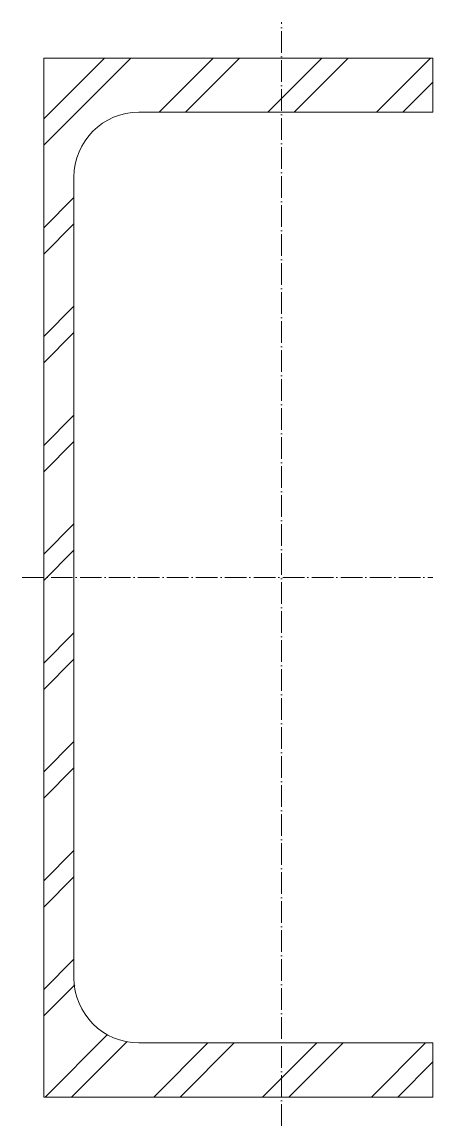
# Model space of a CAD drawing. Header units: metres. Extents: x -5 to 90, y -127 to 128.
import ezdxf

# ---------------------------------------------------------------- set-up
doc = ezdxf.new("R2010")
doc.units = ezdxf.units.M
doc.linetypes.add('MV_hartlijn_staal', pattern=[6.6, 5, -0.8, 0, -0.8])
doc.layers.add('A-DETL-GENF', color=92, linetype='Continuous', lineweight=18)

# ---------------------------------------------------------------- blocks, each defined once
blk = doc.blocks.new('28 Staalprofielen- UPE-2d - UPE240-4450838-00_0 Basismaterialen')
at = {"layer": 'A-DETL-GENF', "lineweight": 13}
h = blk.add_hatch(dxfattribs=at)
h.set_pattern_fill('FP_295', color=256, style=0, pattern_type=2)
h.set_pattern_definition([(225, (-3635.222, -2479.265), (12.57236, -12.57236), []), (225, (-3635.222, -2498.315), (12.57236, -12.57236), [])])
h.paths.add_polyline_path([(16.4, 120), (0, 120), (0, -120), (90, -120), (90, -107.5), (22, -107.5), (18.12, -106.99), (14.5, -105.49), (11.39, -103.11), (9.01, -100), (7.51, -96.38), (7, -92.5), (7, 92.5), (7.51, 96.38), (9.01, 100), (11.39, 103.11), (14.5, 105.49), (18.12, 106.99), (22, 107.5), (90, 107.5), (90, 120)])
at = {"layer": 'A-DETL-GENF', "linetype": 'MV_hartlijn_staal', "lineweight": 13}
for p, q in [((55, -126.68), (55, 128.32)), ((-5, 0), (90, 0))]:
    blk.add_line(p, q, dxfattribs=at)
at = {"layer": 'A-DETL-GENF'}
for p, q in [((90, 120), (0, 120)), ((0, 120), (0, -120)), ((0, -120), (0, 120)), ((0, 120), (90, 120)), ((90, 107.5), (90, 120)), ((90, 120), (90, 107.5)), ((22, 107.5), (90, 107.5)), ((90, 107.5), (22, 107.5)), ((7, -92.5), (7, 92.5)), ((7, 92.5), (7, -92.5)), ((90, -107.5), (22, -107.5)), ((22, -107.5), (90, -107.5)), ((90, -120), (90, -107.5)), ((90, -107.5), (90, -120)), ((0, -120), (90, -120)), ((90, -120), (0, -120))]:
    blk.add_line(p, q, dxfattribs=at)
for centre, start, end in [((22, 92.5), 90, 180), ((22, 92.5), 90, 180), ((22, -92.5), 180, 270), ((22, -92.5), 180, 270)]:
    blk.add_arc(centre, 15, start, end, dxfattribs=at)

msp = doc.modelspace()

# ---------------------------------------------------------------- block references
msp.add_blockref('28 Staalprofielen- UPE-2d - UPE240-4450838-00_0 Basismaterialen', (0, 0))

doc.saveas('drawing.dxf')
